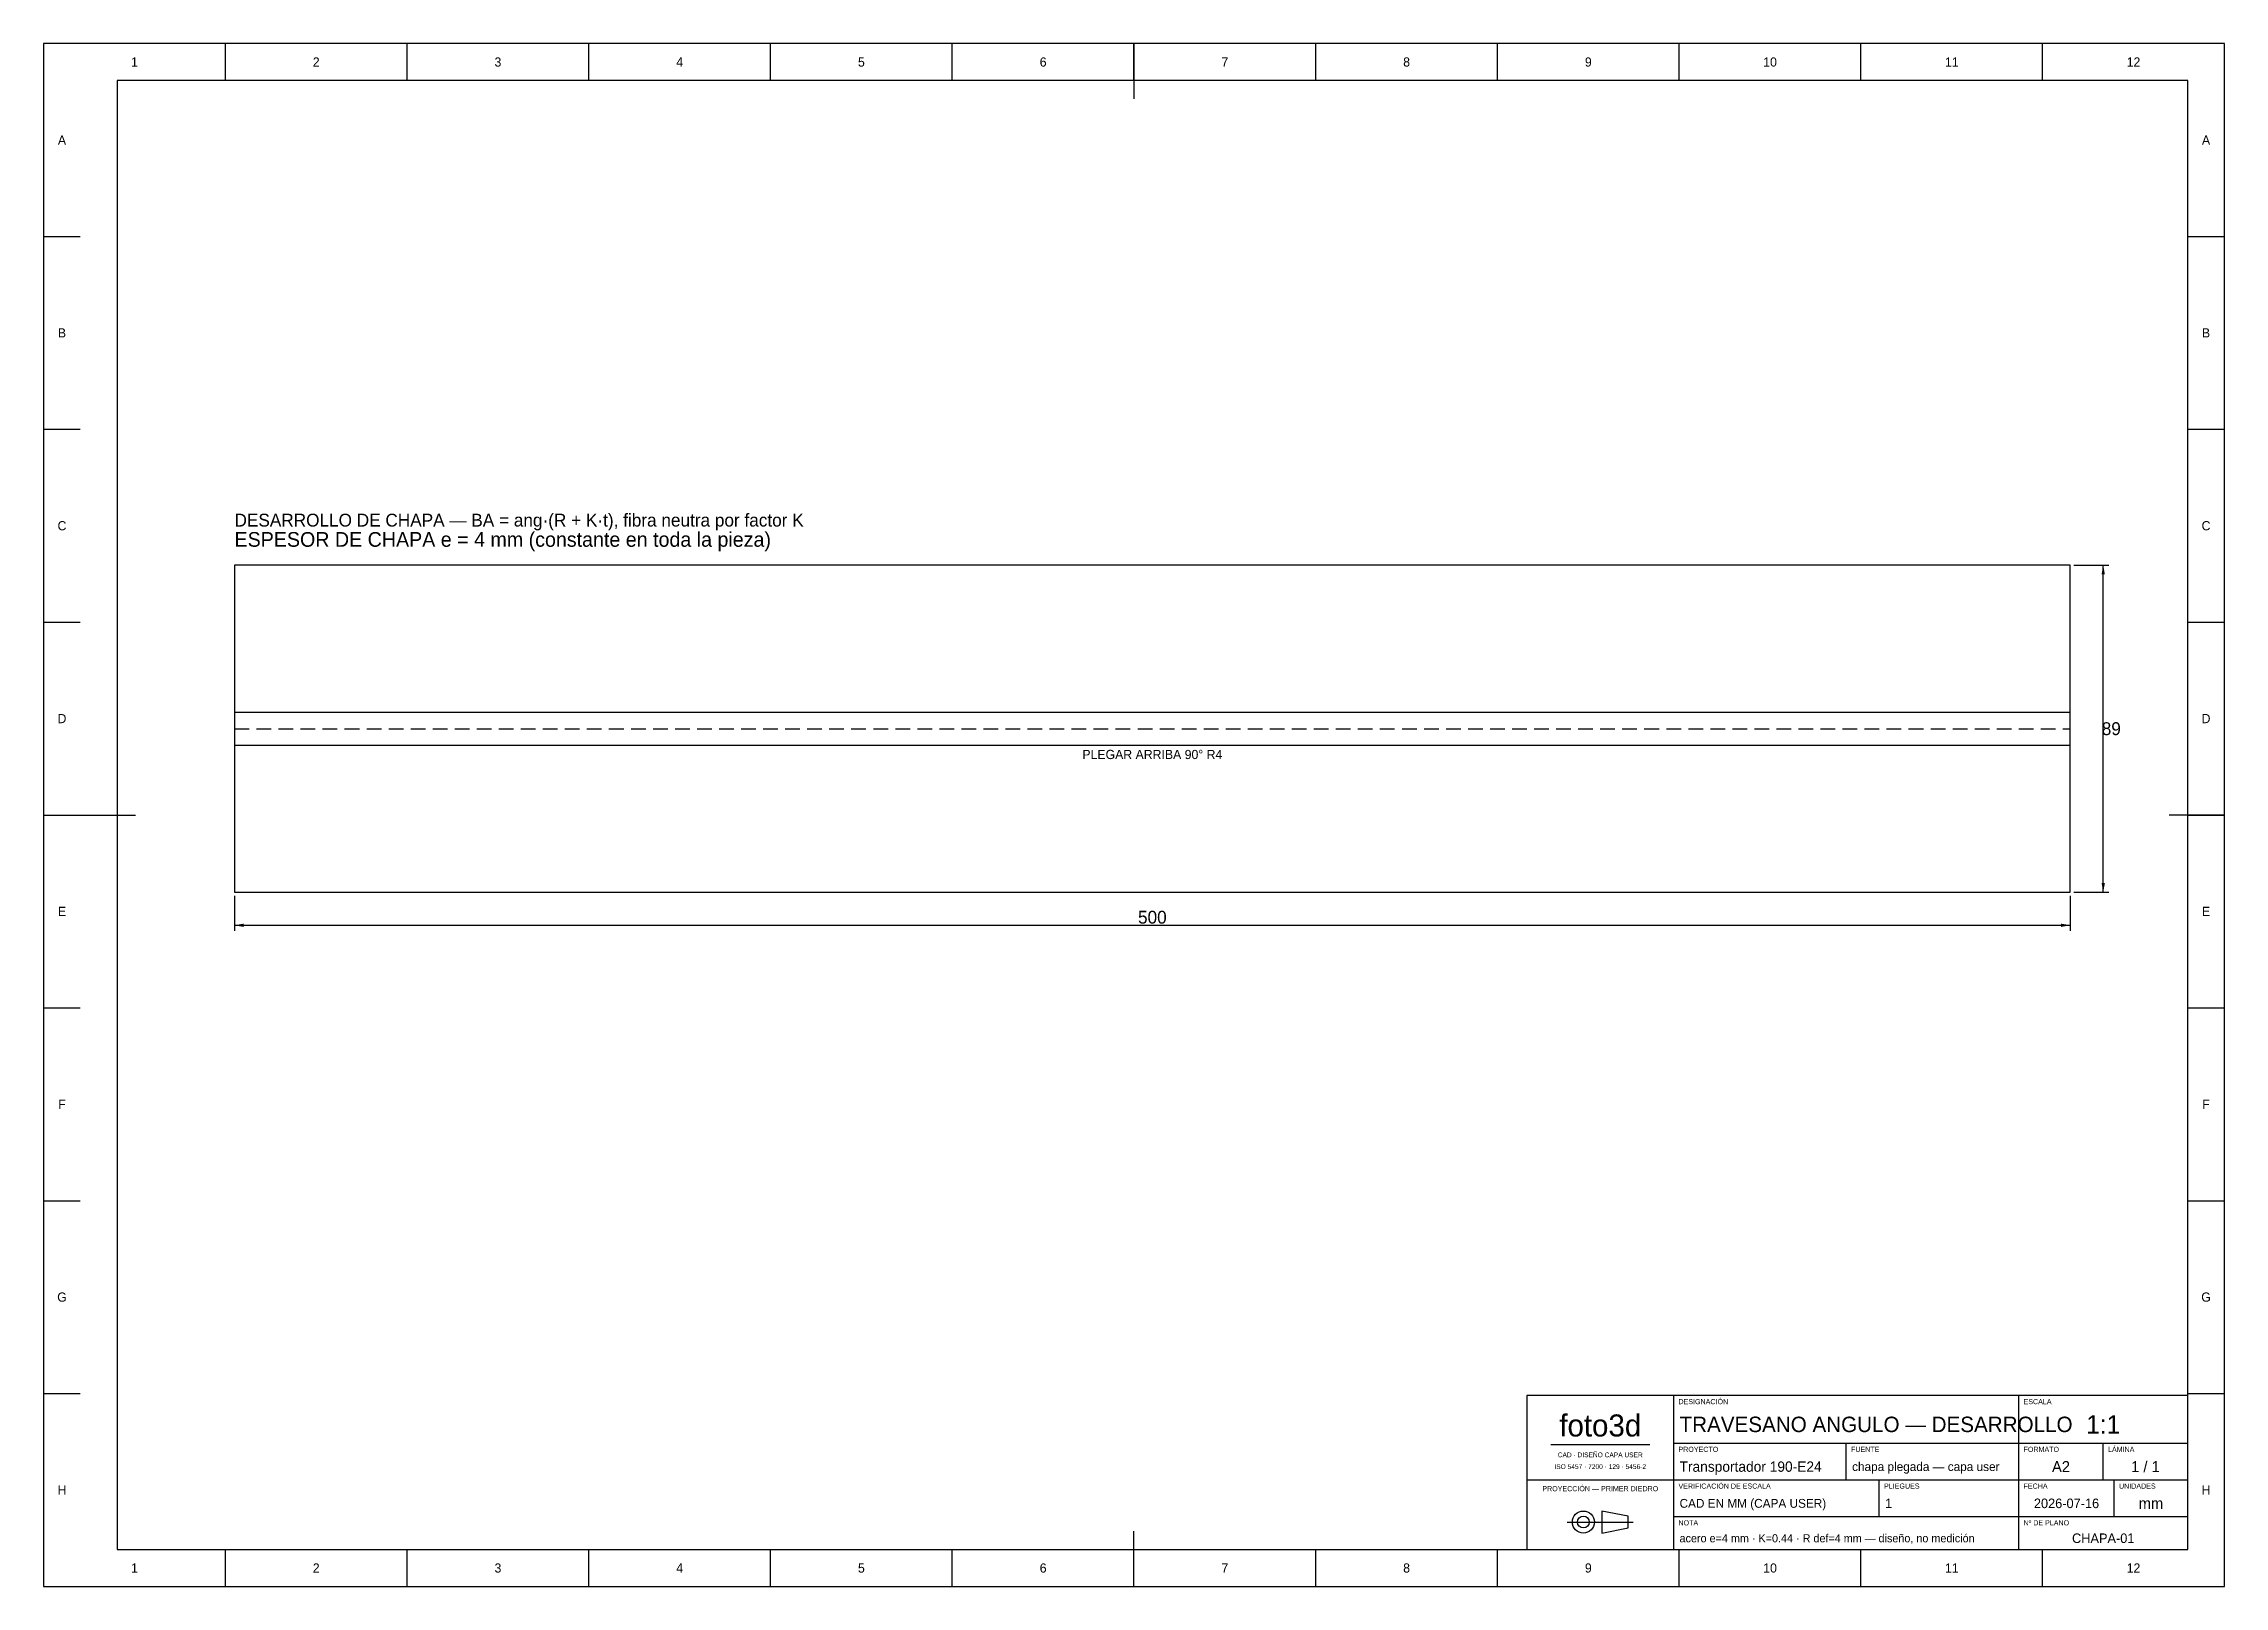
# Model space of a CAD drawing. Extents: x 0 to 594, y 0 to 420.
import ezdxf
from ezdxf.enums import TextEntityAlignment as Align

# ---------------------------------------------------------------- set-up
doc = ezdxf.new("R2010")
doc.units = 0
doc.linetypes.add('DASHED', pattern=[6, 4, -2])
for name, color, linetype in [('COTAS', 7, 'CONTINUOUS'), ('FINA', 7, 'CONTINUOUS'), ('NORMA', 7, 'CONTINUOUS'), ('PLIEGUE', 1, 'DASHED'), ('TEXTO', 7, 'CONTINUOUS'), ('VISIBLE', 7, 'CONTINUOUS')]:
    doc.layers.add(name, color=color, linetype=linetype)

msp = doc.modelspace()

# ---------------------------------------------------------------- linework, layer by layer
at = {"layer": 'COTAS'}
for p, q in [((553, 278.0239), (562.5, 278.0239)), ((561, 188.9761), (561, 278.0239)), ((52, 187.9761), (52, 178.4761)), ((552, 187.9761), (552, 178.4761)), ((553, 188.9761), (562.5, 188.9761)), ((52, 179.9761), (552, 179.9761))]:
    msp.add_line(p, q, dxfattribs=at)
for points in [[(561, 278.0239), (561.45, 275.5239), (560.55, 275.5239)], [(561, 188.9761), (561.45, 191.4761), (560.55, 191.4761)], [(52, 179.9761), (54.5, 180.4261), (54.5, 179.5261)], [(552, 179.9761), (549.5, 180.4261), (549.5, 179.5261)]]:
    msp.add_solid(points, dxfattribs=at)
at = {"layer": 'FINA'}
for p, q in [((594, 420), (0, 420)), ((0, 420), (0, 0)), ((49.5, 410), (49.5, 420)), ((99, 410), (99, 420)), ((148.5, 410), (148.5, 420)), ((198, 410), (198, 420)), ((247.5, 410), (247.5, 420)), ((297, 410), (297, 420)), ((346.5, 410), (346.5, 420)), ((396, 410), (396, 420)), ((445.5, 410), (445.5, 420)), ((495, 410), (495, 420)), ((544.5, 410), (544.5, 420)), ((594, 0), (594, 420)), ((0, 367.5), (10, 367.5)), ((584, 367.5), (594, 367.5)), ((0, 315), (10, 315)), ((584, 315), (594, 315)), ((0, 262.5), (10, 262.5)), ((584, 262.5), (594, 262.5)), ((52, 238.0239), (552, 238.0239)), ((52, 228.9761), (552, 228.9761)), ((0, 210), (10, 210)), ((584, 210), (594, 210)), ((0, 157.5), (10, 157.5)), ((584, 157.5), (594, 157.5)), ((0, 105), (10, 105)), ((584, 105), (594, 105)), ((0, 52.5), (10, 52.5)), ((584, 52.5), (594, 52.5)), ((410.5, 38.6), (437.5, 38.6)), ((444, 39), (538, 39)), ((491, 29), (491, 39)), ((538, 39), (584, 39)), ((561, 29), (561, 39)), ((404, 29), (444, 29)), ((444, 29), (538, 29)), ((500, 19), (500, 29)), ((538, 29), (584, 29)), ((564, 19), (564, 29)), ((444, 19), (538, 19)), ((538, 19), (584, 19)), ((415.03, 17.5), (432.97, 17.5)), ((49.5, 0), (49.5, 10)), ((99, 0), (99, 10)), ((148.5, 0), (148.5, 10)), ((198, 0), (198, 10)), ((247.5, 0), (247.5, 10)), ((297, 0), (297, 10)), ((346.5, 0), (346.5, 10)), ((396, 0), (396, 10)), ((445.5, 0), (445.5, 10)), ((495, 0), (495, 10)), ((544.5, 0), (544.5, 10)), ((0, 0), (594, 0))]:
    msp.add_line(p, q, dxfattribs=at)
at = {"layer": 'NORMA'}
for p, q in [((297, 420), (297, 405)), ((584, 410), (20, 410)), ((20, 410), (20, 10)), ((584, 10), (584, 410)), ((0, 210), (25, 210)), ((594, 210), (579, 210)), ((584, 52), (404, 52)), ((404, 52), (404, 10)), ((444, 10), (444, 52)), ((538, 10), (538, 52)), ((584, 10), (584, 52)), ((297, 0), (297, 15)), ((20, 10), (584, 10)), ((404, 10), (584, 10))]:
    msp.add_line(p, q, dxfattribs=at)
at = {"layer": 'PLIEGUE'}
msp.add_line((52, 233.5), (552, 233.5), dxfattribs=at)
at = {"layer": 'TEXTO'}
for p, q in [((431.59, 19.11), (424.46, 20.49)), ((424.46, 20.49), (424.46, 14.51)), ((431.59, 15.89), (431.59, 19.11)), ((424.46, 14.51), (431.59, 15.89))]:
    msp.add_line(p, q, dxfattribs=at)
for radius in [2.99, 1.61]:
    msp.add_circle((419.4, 17.5), radius, dxfattribs=at)
at = {"layer": 'VISIBLE'}
for p, q in [((552, 278.0239), (52, 278.0239)), ((52, 278.0239), (52, 238.0239)), ((552, 238.0239), (552, 278.0239)), ((52, 238.0239), (52, 238.0239)), ((52, 238.0239), (52, 188.9761)), ((552, 188.9761), (552, 238.0239)), ((552, 238.0239), (552, 238.0239)), ((52, 188.9761), (552, 188.9761))]:
    msp.add_line(p, q, dxfattribs=at)

# ---------------------------------------------------------------- texts
at = {"layer": 'COTAS'}
for s, p in [('89', (563.2, 233.5)), ('500', (302, 182.1761))]:
    msp.add_text(s, height=3.5, dxfattribs=at).set_placement(p, align=Align.MIDDLE_CENTER)
at = {"layer": 'TEXTO'}
for s, height, p in [('1', 2.5, (24.75, 415)), ('2', 2.5, (74.25, 415)), ('3', 2.5, (123.75, 415)), ('4', 2.5, (173.25, 415)), ('5', 2.5, (222.75, 415)), ('6', 2.5, (272.25, 415)), ('7', 2.5, (321.75, 415)), ('8', 2.5, (371.25, 415)), ('9', 2.5, (420.75, 415)), ('10', 2.5, (470.25, 415)), ('11', 2.5, (519.75, 415)), ('12', 2.5, (569.25, 415)), ('A', 2.5, (5, 393.75)), ('A', 2.5, (589, 393.75)), ('B', 2.5, (5, 341.25)), ('B', 2.5, (589, 341.25)), ('C', 2.5, (5, 288.75)), ('C', 2.5, (589, 288.75)), ('D', 2.5, (5, 236.25)), ('D', 2.5, (589, 236.25)), ('PLEGAR ARRIBA 90° R4', 2.5, (302, 226.4761)), ('E', 2.5, (5, 183.75)), ('E', 2.5, (589, 183.75)), ('F', 2.5, (5, 131.25)), ('F', 2.5, (589, 131.25)), ('G', 2.5, (5, 78.75)), ('G', 2.5, (589, 78.75)), ('foto3d', 6, (424, 43.8)), ('1:1', 5, (561, 44.1)), ('CAD · DISEÑO CAPA USER', 1.3, (424, 35.8)), ('ISO 5457 · 7200 · 129 · 5456-2', 1.3, (424, 32.6)), ('A2', 3, (549.5, 32.6)), ('1 / 1', 3, (572.5, 32.6)), ('H', 2.5, (5, 26.25)), ('PROYECCIÓN — PRIMER DIEDRO', 1.4, (424, 26.6)), ('2026-07-16', 2.6, (551, 22.6)), ('H', 2.5, (589, 26.25)), ('mm', 3, (574, 22.6)), ('CHAPA-01', 2.6, (561, 13.1)), ('1', 2.5, (24.75, 5)), ('2', 2.5, (74.25, 5)), ('3', 2.5, (123.75, 5)), ('4', 2.5, (173.25, 5)), ('5', 2.5, (222.75, 5)), ('6', 2.5, (272.25, 5)), ('7', 2.5, (321.75, 5)), ('8', 2.5, (371.25, 5)), ('9', 2.5, (420.75, 5)), ('10', 2.5, (470.25, 5)), ('11', 2.5, (519.75, 5)), ('12', 2.5, (569.25, 5))]:
    msp.add_text(s, height=height, dxfattribs=at).set_placement(p, align=Align.MIDDLE_CENTER)
for s, height, p in [('DESARROLLO DE CHAPA — BA = ang·(R + K·t), fibra neutra por factor K', 3.5, (52, 288.5239)), ('ESPESOR DE CHAPA e = 4 mm (constante en toda la pieza)', 4, (52, 283.0239)), ('DESIGNACIÓN', 1.4, (445.3, 49.6)), ('ESCALA', 1.4, (539.3, 49.6)), ('PROYECTO', 1.4, (445.3, 36.6)), ('FUENTE', 1.4, (492.3, 36.6)), ('FORMATO', 1.4, (539.3, 36.6)), ('LÁMINA', 1.4, (562.3, 36.6)), ('VERIFICACIÓN DE ESCALA', 1.4, (445.3, 26.6)), ('PLIEGUES', 1.4, (501.3, 26.6)), ('FECHA', 1.4, (539.3, 26.6)), ('UNIDADES', 1.4, (565.3, 26.6)), ('NOTA', 1.4, (445.3, 16.6)), ('Nº DE PLANO', 1.4, (539.3, 16.6))]:
    msp.add_text(s, height=height, dxfattribs=at).set_placement(p)
for s, height, p in [('TRAVESANO ANGULO — DESARROLLO', 4.2, (445.6, 44.1)), ('Transportador 190-E24', 2.8, (445.6, 32.6)), ('chapa plegada — capa user', 2.4, (492.6, 32.6)), ('CAD EN MM (CAPA USER)', 2.4, (445.6, 22.6)), ('1', 2.6, (501.6, 22.6)), ('acero e=4 mm · K=0.44 · R def=4 mm — diseño, no medición', 2.2, (445.6, 13.1))]:
    msp.add_text(s, height=height, dxfattribs=at).set_placement(p, align=Align.MIDDLE_LEFT)

doc.saveas('drawing.dxf')
